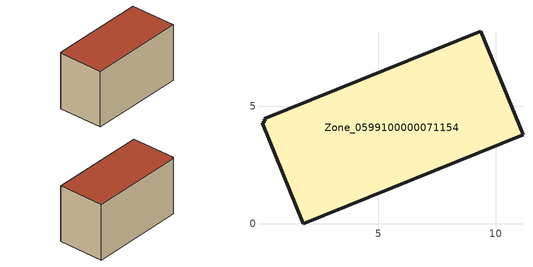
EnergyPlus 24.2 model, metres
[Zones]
Zone_0599100000071154
 floor ground (C_G): 0.05,4.3 0.18,4.36 0.14,4.48 9.37,8.2 11.16,3.79 1.8,0 z2.91
 wall outside (C_F): 11.16,3.79 9.37,8.2 0.14,4.48 0.18,4.36 0.05,4.3 1.8,0 11.16,3.79 z2.91:8.81
 roof outside (C_R): 0.18,4.36 0.05,4.3 1.8,0 11.16,3.79 9.37,8.2 0.14,4.48 z8.81
[BUILDING]
Pand.0599100000071154: North Axis=0; Terrain=City; Loads Convergence Tolerance Value=0.04; Temperature Convergence Tolerance Value=0.4; Solar Distribution=FullExterior; Maximum Number of Warmup Days=25; Minimum Number of Warmup Days=1
[Site:Location]
Rotterdam.The.Hague.AP_ZH_NLD Design_Conditions: Latitude=51.96; Longitude=4.45; Time Zone=1; Elevation=-4.5
[SITE:GROUNDTEMPERATURE:BUILDINGSURFACE]
18, 18, 18, 18, 18, 18, 18, 18, 18, 18, 18, 18
[MATERIAL] Thermal Absorptance=0.9; Solar Absorptance=0.7; Visible Absorptance=0.7
Name | Roughness | Thickness | Conductivity | Density | Specific Heat
G.TC.1946-1964 | MediumSmooth | 0.15 | 1 | 540 | 1210
F.TC.1946-1964 | Rough | 0.3 | 0.857143 | 1920 | 840
R.TC.1946-1964 | MediumRough | 0.2 | 0.235294 | 1500 | 1000
[CONSTRUCTION]
C_G: G.TC.1946-1964
C_F: F.TC.1946-1964
C_R: R.TC.1946-1964
[ZONE]
Zone_0599100000071154: Type=1; Multiplier=1; Ceiling Height=Autocalculate; Volume=Autocalculate; Floor Area=autocalculate; Part of Total Floor Area=Yes
[ZONEINFILTRATION:DESIGNFLOWRATE]
Infil_Zone_0599100000071154: Zone or ZoneList or Space or SpaceList=Zone_0599100000071154; Schedule=AlwaysOn; Design Flow Rate Calculation Method=Flow/Area; Flow Rate per Floor Area=0.003; Constant Term Coefficient=1; Temperature Term Coefficient=0; Velocity Term Coefficient=0; Velocity Squared Term Coefficient=0
[HVACTEMPLATE:ZONE:IDEALLOADSAIRSYSTEM]
Zone_0599100000071154: Maximum Heating Supply Air Temperature=50; Minimum Cooling Supply Air Temperature=13; Maximum Heating Supply Air Humidity Ratio=0.0156; Minimum Cooling Supply Air Humidity Ratio=0.0077; Heating Limit=NoLimit; Cooling Limit=NoLimit; Dehumidification Control Type=ConstantSensibleHeatRatio; Cooling Sensible Heat Ratio=0.7; Dehumidification Setpoint=60; Humidification Control Type=None; Humidification Setpoint=30; Outdoor Air Method=None; Outdoor Air Flow Rate per Person=0.00944; Outdoor Air Flow Rate per Zone Floor Area=0; Outdoor Air Flow Rate per Zone=0; Demand Controlled Ventilation Type=None; Outdoor Air Economizer Type=NoEconomizer; Heat Recovery Type=None; Sensible Heat Recovery Effectiveness=0.7; Latent Heat Recovery Effectiveness=0.65
[ZONECONTROL:THERMOSTAT]
ThermostatControl_Zone_0599100000071154: Zone or ZoneList=Zone_0599100000071154; Control Type Schedule=DualSetpointControlType; Control 1=Thermostat_Zone_0599100000071154; Temperature Difference Between Cutout And Setpoint=0
[THERMOSTATSETPOINT:DUALSETPOINT]
Thermostat_Zone_0599100000071154: Heating Setpoint Temperature Schedule=HeatingSetpoint_Zone_0599100000071154; Cooling Setpoint Temperature Schedule=CoolingSetpoint_Zone_0599100000071154
[SCHEDULE:COMPACT]
HeatingSetpoint_Zone_0599100000071154: Through: 12/31, For: AllDays, Until: 24:00, 21
CoolingSetpoint_Zone_0599100000071154: Through: 12/31, For: AllDays, Until: 24:00, 24
DualSetpointControlType: Through: 12/31, For: AllDays, Until: 24:00, 4
AlwaysOn: Through: 12/31, For: AllDays, Until: 24:00, 1
